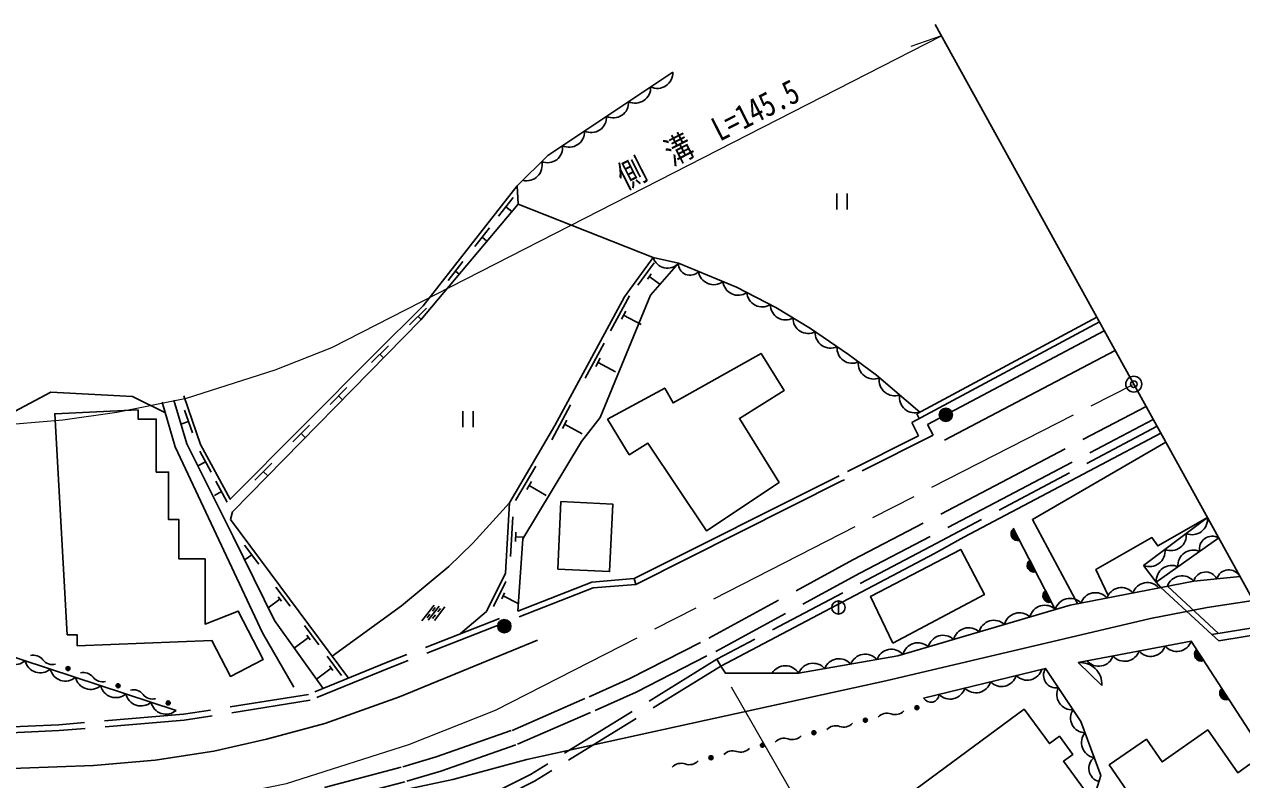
# Model space of a CAD drawing. Units: millimetres at full size, sheet at 1:1000; details may follow other scales. Extents: x 40000 to 680000, y 20000 to 380000.
# Drawn here: x 470887 to 562804, y 260143 to 317127 of the extents above; entities that cross this region are included whole.
import ezdxf
from ezdxf.enums import TextEntityAlignment as Align

# ---------------------------------------------------------------- set-up
doc = ezdxf.new("R2010")
doc.units = ezdxf.units.MM
doc.header["$LTSCALE"] = 1000
doc.header["$PDMODE"] = 32
doc.header["$PDSIZE"] = 500
doc.linetypes.add('CHAIN', pattern=[18.5, 12, -1.5, 3.5, -1.5])
doc.linetypes.add('DASHED', pattern=[7.5, 6, -1.5])
for name, color, linetype, lineweight in [('M-BGD', 7, 'Continuous', 25), ('M-BMK', 2, 'CHAIN', 13), ('M-BMK-OTRS', 5, 'Continuous', 25), ('M-BMK-ROW', 30, 'Continuous', 25), ('M-BMK-SRVR', 3, 'Continuous', 25), ('M-STR-HTXT', 7, 'Continuous', 13)]:
    doc.layers.add(name, color=color, linetype=linetype, lineweight=lineweight)
doc.layers.add('M-OTRS', color=6, linetype='Continuous')
doc.styles.add('ＭＳ ゴシック', font='')
doc.styles.get('ＭＳ ゴシック').set_extended_font_data('MS Gothic')

msp = doc.modelspace()

# ---------------------------------------------------------------- hatches: boundary and pattern name
at = {"layer": 'M-BGD'}
for points in [[(539970, 287670, -1), (540970, 287670, -1)], [(546030, 278197, -0.82183), (545574, 279076)], [(547260, 275825, -0.82183), (546804, 276704)], [(548446, 273537, -0.82183), (547990, 274417)], [(506630, 271718, -1), (507630, 271718, -1)], [(559938, 269124, -0.82183), (559398, 269955)], [(474038, 268574, -1), (474322, 268476, -0.41421), (474132, 268383, -0.41421)], [(477822, 267275, -1), (478105, 267177, -0.41421), (477915, 267084, -0.41421)], [(561837, 266200, -0.82183), (561297, 267031)], [(481605, 265976, -0.41421), (481795, 266069, -0.41421), (481889, 265878, -1)], [(538132, 265537, -0.41421), (538243, 265718, -0.41421), (538424, 265608, -1)], [(534245, 264593, -1), (534537, 264664, -0.41421), (534426, 264482, -0.41421)], [(530358, 263649, -0.41421), (530469, 263830, -0.41421), (530650, 263720, -1)], [(526471, 262705, -0.41421), (526582, 262886, -0.41421), (526763, 262776, -1)], [(522584, 261761, -0.41421), (522695, 261942, -0.41421), (522876, 261832, -1)]]:
    msp.add_hatch(color=256, dxfattribs=at).paths.add_polyline_path(points)

# ---------------------------------------------------------------- linework, layer by layer
for p, q in [((532228, 304362), (532228, 303162)), ((533028, 304362), (533028, 303162)), ((507798, 304062), (506687, 302646)), ((507242, 303354), (507698, 302996)), ((506002, 301773), (504891, 300357)), ((505447, 301065), (505815, 300763)), ((504002, 299224), (502891, 297808)), ((518454, 299131), (517210, 297439)), ((503447, 298516), (503732, 298292)), ((518219, 298304), (517929, 297910)), ((518074, 298107), (518878, 297516)), ((516584, 296650), (515158, 294011)), ((501255, 295717), (499975, 294451)), ((500615, 295084), (500838, 294858)), ((516301, 295496), (515968, 294880)), ((516134, 295188), (517454, 294475)), ((537891, 287093), (552065, 294674)), ((538265, 287747), (551871, 295024)), ((539088, 286932), (552434, 294005)), ((498373, 292868), (497092, 291603)), ((514657, 293085), (513231, 290445)), ((540375, 285752), (553251, 292527)), ((497733, 292236), (498001, 291964)), ((514374, 291930), (514042, 291314)), ((514208, 291622), (515528, 290909)), ((495240, 289732), (493971, 288456)), ((494606, 289094), (494901, 288803)), ((483573, 286313), (482991, 288017)), ((503988, 287946), (503988, 286746)), ((504788, 287946), (504788, 286746)), ((512134, 288414), (510708, 285775)), ((538265, 287747), (538454, 287394)), ((483282, 287165), (482714, 286971)), ((492421, 286897), (491151, 285620)), ((511851, 287260), (511518, 286644)), ((511685, 286952), (513005, 286239)), ((539088, 286932), (539513, 286130)), ((491786, 286259), (492100, 285946)), ((556706, 286274), (541835, 278435)), ((484555, 284127), (484028, 283841)), ((484984, 283336), (484126, 284918)), ((489566, 284027), (488297, 282750)), ((488932, 283388), (489267, 283058)), ((509498, 283789), (507979, 281202)), ((486209, 281080), (485350, 282662)), ((509175, 282645), (508820, 282042)), ((508997, 282344), (510291, 281584)), ((532416, 283077), (516923, 275313)), ((532617, 282675), (517047, 274871)), ((485780, 281871), (485252, 281585)), ((507768, 279983), (507597, 276988)), ((555401, 276299), (560220, 279914)), ((508002, 278818), (507962, 278119)), ((545553, 279116), (548731, 272988)), ((546030, 278197), (545574, 279076)), ((488591, 276394), (487516, 277837)), ((507982, 278469), (508594, 278434)), ((561070, 278377), (556362, 275051)), ((488054, 277116), (487572, 276757)), ((547260, 275825), (546804, 276704)), ((448773, 276406), (482353, 265365)), ((507240, 275082), (506300, 273204)), ((516923, 275313), (517047, 274871)), ((490951, 273224), (489876, 274667)), ((490298, 273598), (490047, 273935)), ((507148, 274228), (506929, 273790)), ((507039, 274009), (508184, 273436)), ((548446, 273537), (547990, 274417)), ((490173, 273766), (489299, 273116)), ((500895, 272137), (501842, 273311)), ((501378, 272167), (502207, 273222)), ((501696, 272859), (501914, 273129)), ((501862, 272157), (502632, 273173)), ((502104, 272792), (502322, 273062)), ((532355, 273628), (532355, 272628)), ((501291, 272357), (501509, 272627)), ((501707, 272300), (501925, 272569)), ((493112, 270321), (492037, 271764)), ((560556, 271092), (564724, 271764)), ((561069, 270618), (565007, 271252)), ((492333, 270863), (491267, 270070)), ((492459, 270695), (492208, 271032)), ((561069, 270618), (560556, 271092)), ((494833, 268008), (493758, 269452)), ((559938, 269124), (559398, 269955)), ((494055, 268551), (492948, 267727)), ((494180, 268382), (493930, 268719)), ((523172, 269223), (523474, 268704)), ((561837, 266200), (561297, 267031))]:
    msp.add_line(p, q, dxfattribs=at)
at = {"layer": 'M-BGD', "linetype": 'DASHED'}
for p, q in [((537891, 287093), (538401, 286077)), ((538401, 286077), (532416, 283077)), ((539513, 286130), (532617, 282675)), ((560556, 271092), (556710, 274649)), ((561058, 271173), (557197, 274744))]:
    msp.add_line(p, q, dxfattribs=at)
at = {"layer": 'M-BGD'}
for points in [[(508101, 304934), (510404, 307227), (519843, 313519)], [(508101, 304934), (501008, 295894), (497349, 292279), (486431, 281299), (484194, 285422), (482937, 289102)], [(538513, 287879), (535222, 290655), (533121, 292209), (530239, 294187), (527622, 295774), (524655, 297305), (520275, 299107), (518378, 299533), (508166, 303551), (508101, 304934)], [(495361, 267800), (486461, 279758), (486599, 280338), (500828, 294846), (508166, 303551)], [(494136, 269447), (499366, 273268), (502931, 276214), (504755, 277983), (507528, 281025), (510951, 286855), (516199, 296569), (518378, 299533)], [(508144, 272855), (508521, 278312), (512945, 285663), (514368, 287467), (518157, 296694), (520275, 299107)], [(481534, 287824), (479053, 289046), (472893, 289366), (468192, 286887), (452968, 285362), (453326, 278462)], [(491247, 267132), (488863, 271211), (482279, 285242), (481301, 288633)], [(482183, 288765), (483153, 285474), (486645, 278490), (489777, 272146), (493453, 267022)], [(509632, 270673), (499211, 266388), (493583, 264374), (489178, 263202), (485189, 262296), (480768, 261607), (476097, 261220), (467853, 260910), (461606, 261049), (454935, 261455), (445469, 262901), (438377, 264382), (426338, 267284), (413105, 270228), (405675, 271868), (389859, 275428), (379020, 277814), (364046, 281106), (348220, 284693), (335493, 287431)], [(550404, 273425), (547009, 279766), (557071, 285613)], [(503810, 271157), (505780, 272833), (507224, 275721), (507528, 281025)], [(552715, 274044), (551795, 275987), (556029, 278410), (556475, 277774), (560220, 279914)], [(541835, 278435), (539600, 277206), (523474, 268704)], [(555401, 276299), (556362, 275051), (556710, 274649)], [(523487, 268712), (523834, 268169), (529350, 268169), (536848, 269480), (549844, 273316), (559182, 275129), (562682, 275460)], [(552250, 267250), (550462, 268969), (558993, 270579), (565673, 260294)], [(547929, 253210), (551550, 258440), (552173, 260445), (550655, 264525), (547997, 268536), (538791, 266286)], [(558561, 252880), (552806, 261252), (555618, 263186), (556791, 261480), (560248, 263893), (562506, 260658), (563433, 261305), (564576, 259668), (563665, 259032), (564816, 257383)]]:
    msp.add_lwpolyline(points, dxfattribs=at)
for points in [[(514916, 287347), (516566, 284660), (517969, 285522), (522403, 278904), (527876, 282571), (524875, 287395), (528257, 289499), (526516, 292297), (519874, 288564), (519244, 289684)], [(474116, 271079), (474885, 271064), (474885, 270249), (485046, 270632), (486446, 267926), (488932, 269212), (487041, 272866), (484538, 271878), (484538, 276800), (482553, 276800), (482553, 279759), (481783, 279759), (481783, 283343), (480843, 283343), (480843, 287347), (479473, 287347), (479473, 288039), (473180, 287747)], [(511159, 276024), (515076, 275839), (515316, 280935), (511400, 281120)], [(536467, 270447), (534790, 273963), (541596, 277512), (543375, 274100)], [(539720, 246257), (532810, 255461), (546381, 265448), (548286, 262860), (549042, 263416), (550051, 262045), (549350, 261530), (551216, 258994), (546336, 255402), (547543, 253762), (542667, 248327)]]:
    msp.add_lwpolyline(points, close=True, dxfattribs=at)
at = {"layer": 'M-BGD', "linetype": 'DASHED'}
for points in [[(487258, 258108), (493543, 259562), (499472, 261113), (501990, 261851), (507720, 263862), (513534, 266395), (516597, 267774), (522563, 270815), (533434, 276717), (544179, 282298), (555583, 288306)], [(487851, 257085), (493814, 258465), (499774, 260024), (502337, 260775), (508133, 262809), (513992, 265362), (517086, 266755), (523089, 269815), (533964, 275719), (544702, 281297), (556130, 287317)], [(556424, 286803), (539318, 277735), (523172, 269223), (509101, 260542), (502940, 257450)], [(517047, 274871), (513847, 274605), (498535, 268608), (492477, 266139), (482965, 264624), (473507, 263839), (467432, 263570), (461041, 263507), (452036, 264229), (442546, 265217), (435431, 266813), (419092, 270627)], [(516923, 275313), (513744, 275048), (498368, 269026), (492355, 266575), (482911, 265071), (473479, 264288), (467420, 264020), (461057, 263957), (452077, 264677), (442619, 265662), (435532, 267251), (419194, 271066)], [(523474, 268704), (523474, 268704), (509397, 260020), (503174, 256897)]]:
    msp.add_lwpolyline(points, dxfattribs=at)
at = {"layer": 'M-BGD'}
for centre, radius in [((540470, 287670), 500), ((532355, 273128), 500), ((507130, 271718), 500), ((474180, 268525), 150), ((477964, 267226), 150), ((481747, 265927), 150), ((538278, 265572), 150), ((534391, 264628), 150), ((530504, 263684), 150), ((526617, 262740), 150), ((522730, 261796), 150)]:
    msp.add_circle(centre, radius, dxfattribs=at)
for centre, radius, start, end in [((518685, 313454), 1160, 244.17144, 3.20106), ((517021, 312345), 1160, 244.17144, 3.20106), ((515356, 311235), 1160, 244.17144, 3.20106), ((513692, 310126), 1160, 244.17144, 3.20106), ((512028, 309017), 1160, 244.17144, 3.20106), ((510390, 307826), 1142, 247.24417, 7.35103), ((508825, 306485), 1160, 255.35926, 14.38888), ((519445, 299848), 1113, 196.42116, 318.24074), ((521148, 299074), 874, 177.86525, 317.41059), ((522940, 298647), 1160, 188.12311, 307.15273), ((524780, 297831), 1144, 185.45325, 305.4083), ((526602, 296963), 1160, 183.18485, 302.21447), ((528365, 295975), 1144, 179.69926, 299.6527), ((530068, 294939), 1138, 177.90615, 298.19629), ((531764, 293855), 1160, 176.01619, 295.04581), ((533391, 292695), 1141, 174.52019, 294.65828), ((535011, 291521), 1152, 173.2052, 292.71244), ((536600, 290264), 1160, 170.32711, 289.35673), ((538128, 288974), 1160, 170.32711, 289.35673), ((559067, 279785), 1160, 247.36033, 6.38995), ((545889, 278681), 505, 128.58166, 286.23985), ((557467, 278585), 1160, 247.36033, 6.38995), ((560577, 277546), 966, 59.34441, 191.15293), ((547119, 276310), 505, 128.58166, 286.23985), ((555845, 277394), 1182, 247.95054, 5.79974), ((559152, 276301), 1160, 65.73386, 184.76348), ((557519, 275147), 1160, 65.73386, 184.76348), ((560089, 274866), 945, 26.95416, 163.83487), ((561839, 275031), 945, 26.95416, 163.83487), ((555687, 273851), 1160, 41.47386, 160.50348), ((558305, 274340), 1179, 41.99542, 159.98192), ((548305, 274022), 505, 128.58166, 286.23985), ((551760, 273089), 1160, 41.47386, 160.50348), ((553724, 273470), 1160, 41.47386, 160.50348), ((547939, 272140), 1160, 46.93196, 165.96158), ((549842, 272664), 1157, 44.53918, 163.77763), ((544103, 271007), 1160, 46.93196, 165.96158), ((546021, 271574), 1160, 46.93196, 165.96158), ((542185, 270441), 1160, 46.93196, 165.96158), ((538348, 269309), 1160, 46.93196, 165.96158), ((540266, 269875), 1160, 46.93196, 165.96158), ((557901, 270972), 1160, 221.17625, 340.20587), ((470188, 269985), 1160, 192.28459, 311.31421), ((471570, 268620), 908, 37.65141, 104.44839), ((534377, 268450), 1160, 40.39816, 159.42778), ((536356, 268819), 1160, 41.67172, 160.6968), ((552005, 269859), 1160, 221.17625, 340.20587), ((553970, 270230), 1160, 221.17625, 340.20587), ((555935, 270601), 1160, 221.17625, 340.20587), ((559750, 269593), 505, 134.17468, 291.83287), ((472087, 269360), 1160, 192.28459, 311.31421), ((473008, 269729), 908, 217.65148, 284.44845), ((473987, 268736), 1160, 192.28459, 311.31421), ((528350, 267581), 1160, 30.48519, 149.51481), ((530436, 267762), 1160, 40.39816, 159.42778), ((532406, 268106), 1160, 40.39816, 159.42778), ((546616, 268804), 1160, 224.21863, 343.24826), ((548806, 268018), 961, 147.41572, 279.65123), ((550622, 267347), 1630, 356.60794, 95.63377), ((475887, 268111), 1160, 192.28459, 311.31421), ((475353, 267321), 908, 37.65141, 104.44839), ((476791, 268430), 908, 217.65148, 284.44845), ((542731, 267855), 1160, 224.21863, 343.24826), ((544674, 268329), 1160, 224.21863, 343.24826), ((477787, 267486), 1160, 192.28459, 311.31421), ((479687, 266862), 1160, 192.28459, 311.31421), ((479136, 266022), 908, 37.65141, 104.44839), ((480574, 267131), 908, 217.65148, 284.44845), ((539331, 266603), 626, 210.43194, 357.03495), ((540788, 267380), 1160, 224.21863, 343.24826), ((550011, 266563), 1160, 154.01866, 273.04828), ((561649, 266669), 505, 134.17468, 291.83287), ((481587, 266237), 1160, 192.28459, 311.31421), ((536028, 264245), 908, 70.2516, 137.04858), ((536642, 265955), 908, 250.25167, 317.04864), ((550997, 264792), 1109, 146.48401, 268.51014), ((532141, 263301), 908, 70.2516, 137.04858), ((532754, 265011), 908, 250.25167, 317.04864), ((528254, 262357), 908, 70.2516, 137.04858), ((528867, 264067), 908, 250.25167, 317.04864), ((551869, 262951), 1160, 140.89136, 259.92098), ((524367, 261413), 908, 70.2516, 137.04858), ((524980, 263123), 908, 250.25167, 317.04864), ((520480, 260469), 908, 70.2516, 137.04858), ((521093, 262179), 908, 250.25167, 317.04864), ((552304, 260992), 1036, 128.03256, 254.78181)]:
    msp.add_arc(centre, radius, start, end, dxfattribs=at)
at = {"layer": 'M-BMK'}
msp.add_lwpolyline([(266708, 299375), (363972, 277476), (444932, 259735), (452346, 258294), (457309, 257709), (461860, 257256), (467087, 256886), (471955, 257024), (477157, 257476), (482897, 258270), (490671, 259842), (499917, 262789), (506462, 265379), (554659, 289979)], dxfattribs=at)
at = {"layer": 'M-BMK-OTRS'}
msp.add_line((576919, 249695), (539658, 317127), dxfattribs=at)
at = {"layer": 'M-BMK-ROW'}
msp.add_lwpolyline([(482635, 255811), (493631, 258126), (503245, 260143), (508839, 261672), (522238, 264606), (535940, 267600), (555917, 272298), (560208, 273124), (563675, 273662)], dxfattribs=at)
at = {"layer": 'M-BMK-SRVR'}
msp.add_circle((554659, 289979), 600, dxfattribs=at)
at = {"layer": 'M-OTRS'}
msp.add_point((554659, 289979), dxfattribs=at)
at = {"layer": 'M-STR-HTXT'}
for p, q in [((540142, 316251), (537821, 315450)), ((543973, 232879), (524273, 267128))]:
    msp.add_line(p, q, dxfattribs=at)
msp.add_lwpolyline([(424366, 294954), (451006, 289116), (456971, 287956), (460550, 287534), (464403, 287151), (467723, 286916), (470230, 286987), (473801, 287298), (477866, 287860), (483120, 288922), (489830, 291061), (494095, 292749), (540142, 316251)], dxfattribs=at)

# ---------------------------------------------------------------- texts
at = {"layer": 'M-STR-HTXT', "style": 'ＭＳ ゴシック', "width": 0.8}
msp.add_text('側\u3000溝\u3000L=145.5', height=1833, rotation=27.04, dxfattribs=at).set_placement((523186, 307539), align=Align.BOTTOM_CENTER)

doc.saveas('drawing.dxf')
